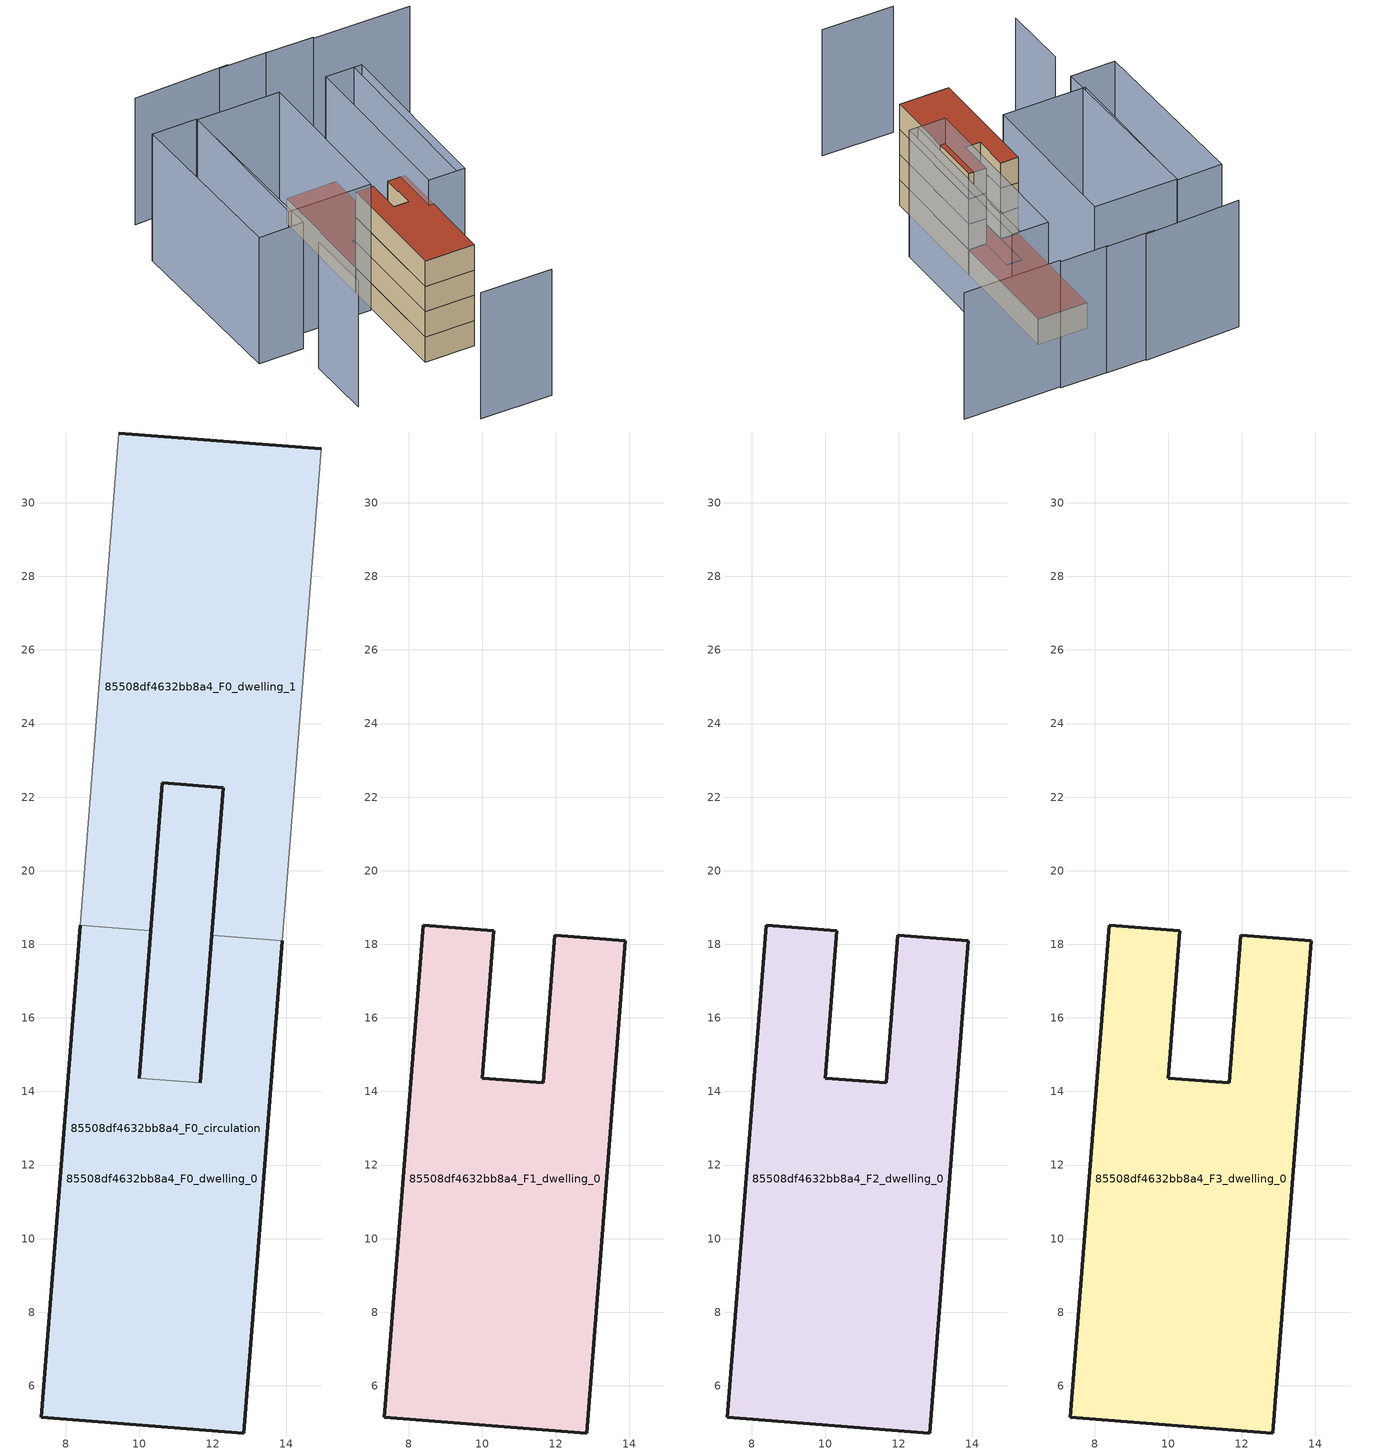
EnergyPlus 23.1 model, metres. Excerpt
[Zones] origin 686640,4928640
85508df4632bb8a4_F0_dwelling_0
 floor ground (EU_floor_Construction): 13.89,18.09 12.85,4.72 7.34,5.15 8.39,18.52 10.32,18.37 10,14.36 11.65,14.23 11.97,18.24 z0; 12.28,22.25 11.97,18.24 11.65,14.23 10,14.36 10.63,22.38 z0
 wall outside (EU_wall_Construction): 11.97,18.24 11.65,14.23 / 10,14.36 10.32,18.37 / 8.39,18.52 7.34,5.15 12.85,4.72 13.89,18.09 z0:3
 wall to 85508df4632bb8a4_F0_dwelling_1 (EU_wall_Construction): 13.89,18.09 11.97,18.24 / 10.32,18.37 8.39,18.52 z0:3
 wall to 85508df4632bb8a4_F0_circulation (EU_wall_Construction): 11.65,14.23 10,14.36 z0:3
 roof outside (EU_floor_Construction): 11.65,14.23 11.97,18.24 12.28,22.25 10.63,22.38 10,14.36 z3
85508df4632bb8a4_F0_dwelling_1
 floor ground (EU_floor_Construction): 12.28,22.25 11.97,18.24 11.65,14.23 10,14.36 10.63,22.38 z0; 14.94,31.47 13.89,18.09 11.97,18.24 12.28,22.25 10.63,22.38 10.32,18.37 8.39,18.52 9.44,31.9 z0
 wall outside (EU_wall_Construction): 14.94,31.47 9.44,31.9 / 10.32,18.37 10.63,22.38 12.28,22.25 11.97,18.24 z0:3
 wall adiabatic (EU_wall_Construction): 9.44,31.9 8.39,18.52 / 13.89,18.09 14.94,31.47 z0:3
 roof outside (EU_roof_Construction): 13.89,18.09 14.94,31.47 9.44,31.9 8.39,18.52 10.32,18.37 10.63,22.38 12.28,22.25 11.97,18.24 z3; 11.65,14.23 11.97,18.24 12.28,22.25 10.63,22.38 10,14.36 z3
85508df4632bb8a4_F0_circulation
 floor ground (EU_floor_Construction): 13.89,18.09 12.85,4.72 7.34,5.15 8.39,18.52 10.32,18.37 10,14.36 11.65,14.23 11.97,18.24 z0; 12.28,22.25 11.97,18.24 11.65,14.23 10,14.36 10.63,22.38 z0; 14.94,31.47 13.89,18.09 11.97,18.24 12.28,22.25 10.63,22.38 10.32,18.37 8.39,18.52 9.44,31.9 z0
 wall outside (EU_wall_Construction): 11.65,14.23 12.28,22.25 10.63,22.38 10,14.36 z0:3
 roof outside (EU_roof_Construction): 11.65,14.23 11.97,18.24 12.28,22.25 10.63,22.38 10,14.36 z3; 12.85,4.72 13.89,18.09 11.97,18.24 11.65,14.23 10,14.36 10.32,18.37 8.39,18.52 7.34,5.15 z3; 13.89,18.09 14.94,31.47 9.44,31.9 8.39,18.52 10.32,18.37 10.63,22.38 12.28,22.25 11.97,18.24 z3
85508df4632bb8a4_F1_dwelling_0
 floor to 85508df4632bb8a4_F0_dwelling_0 (EU_floor_Construction): 13.89,18.09 12.85,4.72 7.34,5.15 8.39,18.52 10.32,18.37 10,14.36 11.65,14.23 11.97,18.24 z3
 wall outside (EU_wall_Construction): 12.85,4.72 13.89,18.09 11.97,18.24 11.65,14.23 10,14.36 10.32,18.37 8.39,18.52 7.34,5.15 12.85,4.72 z3:6
85508df4632bb8a4_F2_dwelling_0
 floor to 85508df4632bb8a4_F1_dwelling_0 (EU_floor_Construction): 13.89,18.09 12.85,4.72 7.34,5.15 8.39,18.52 10.32,18.37 10,14.36 11.65,14.23 11.97,18.24 z6
 wall outside (EU_wall_Construction): 12.85,4.72 13.89,18.09 11.97,18.24 11.65,14.23 10,14.36 10.32,18.37 8.39,18.52 7.34,5.15 12.85,4.72 z6:9
85508df4632bb8a4_F3_dwelling_0
 floor to 85508df4632bb8a4_F2_dwelling_0 (EU_floor_Construction): 13.89,18.09 12.85,4.72 7.34,5.15 8.39,18.52 10.32,18.37 10,14.36 11.65,14.23 11.97,18.24 z9
 wall outside (EU_wall_Construction): 12.85,4.72 13.89,18.09 11.97,18.24 11.65,14.23 10,14.36 10.32,18.37 8.39,18.52 7.34,5.15 12.85,4.72 z9:12
 roof outside (EU_roof_Construction): 12.85,4.72 13.89,18.09 11.97,18.24 11.65,14.23 10,14.36 10.32,18.37 8.39,18.52 7.34,5.15 z12
shading: 6.42,-5.68 14.34,-6.31 / -1.72,10.14 -2.18,2.69 / 15.99,12.43 17.62,32.31 / 17.23,38.66 11.98,39.07 / 12.15,39.13 6.82,39.51 / 7.79,39.59 -2.77,39.98 / 27.88,37.67 17.17,38.49 / 14.5,32.56 18.48,32.24 / 18.48,32.24 16.9,12.32 / 16.9,12.32 12.92,12.63 / 12.92,12.63 14.5,32.56 / 0.17,33.8 -1.08,13.71 / -1.08,13.71 -6.03,14.02 / -6.03,14.02 -4.79,34.1 / -4.79,34.1 0.17,33.8 / 0.16,33.68 9.31,32.97 / 9.31,32.97 7.92,15.29 / 7.92,15.29 -1.22,16.01 / -1.22,16.01 0.16,33.68 z0:15
[Building]
EU S2 Campaign: North Axis=0; Terrain=City; Solar Distribution=FullExterior
[Site:Location]
Bologna: Latitude=44.5; Longitude=11.25; Time Zone=1; Elevation=37
[SizingPeriod:WeatherFileDays]
AnnualSizingPeriod: Begin Month=1; Begin Day of Month=1; End Month=12; End Day of Month=31; Day of Week for Start Day=Monday; Use Weather File Daylight Saving Period=No; Use Weather File Rain and Snow Indicators=No
[MATERIAL]
EU_InternalMass_Material: Roughness=MediumRough; Thickness=0.1; Conductivity=1; Density=1800; Specific Heat=900; Thermal Absorptance=0.9; Solar Absorptance=0.7; Visible Absorptance=0.7
[MATERIAL:NOMASS] Roughness=MediumRough; Thermal Absorptance=0.9; Solar Absorptance=0.7; Visible Absorptance=0.7
Name | Thermal Resistance
EU_wall_NoMass | 0.937881
EU_roof_NoMass | 0.548572
EU_floor_NoMass | 0.71348
[CONSTRUCTION]
EU_wall_Construction: EU_wall_NoMass
EU_roof_Construction: EU_roof_NoMass
EU_floor_Construction: EU_floor_NoMass
EU_InternalMass_Construction: EU_InternalMass_Material
[ZONE] Type=1; Multiplier=1; Ceiling Height=autocalculate; Floor Area=autocalculate; Part of Total Floor Area=Yes
Name | Volume
85508df4632bb8a4_F0_dwelling_0; 85508df4632bb8a4_F0_dwelling_1 | 242.044
85508df4632bb8a4_F1_dwelling_0 | 202.073
85508df4632bb8a4_F2_dwelling_0; 85508df4632bb8a4_F3_dwelling_0 | 202.074
85508df4632bb8a4_F0_circulation | 444.117
[INTERNALMASS] Construction=EU_InternalMass_Construction
Name | Zone or ZoneList | Surface Area
85508df4632bb8a4_F0_dwelling_0_EU_InternalMass | 85508df4632bb8a4_F0_dwelling_0 | 67.3578
85508df4632bb8a4_F0_dwelling_1_EU_InternalMass | 85508df4632bb8a4_F0_dwelling_1 | 67.3578
85508df4632bb8a4_F1_dwelling_0_EU_InternalMass | 85508df4632bb8a4_F1_dwelling_0 | 149.571
85508df4632bb8a4_F2_dwelling_0_EU_InternalMass | 85508df4632bb8a4_F2_dwelling_0 | 149.571
85508df4632bb8a4_F3_dwelling_0_EU_InternalMass | 85508df4632bb8a4_F3_dwelling_0 | 149.571
[OTHEREQUIPMENT] Fuel Type=Electricity; Design Level Calculation Method=Watts/Area; Power per Zone Floor Area=1; Fraction Latent=0; Fraction Radiant=0; Fraction Lost=0; Carbon Dioxide Generation Rate=0; EndUse Subcategory=EU_Step8_InternalGains
Name | Zone or ZoneList or Space or SpaceList | Schedule
EU_Step8_InternalGain_85508df4632bb8a4_F0_dwelling_0_f000 | 85508df4632bb8a4_F0_dwelling_0 | EU_Step8_GainSchedule_85508df4632bb8a4_F0_dwelling_0_f000
EU_Step8_InternalGain_85508df4632bb8a4_F0_dwelling_1_f000 | 85508df4632bb8a4_F0_dwelling_1 | EU_Step8_GainSchedule_85508df4632bb8a4_F0_dwelling_1_f000
EU_Step8_InternalGain_85508df4632bb8a4_F1_dwelling_0_f000 | 85508df4632bb8a4_F1_dwelling_0 | EU_Step8_GainSchedule_85508df4632bb8a4_F1_dwelling_0_f000
EU_Step8_InternalGain_85508df4632bb8a4_F2_dwelling_0_f000 | 85508df4632bb8a4_F2_dwelling_0 | EU_Step8_GainSchedule_85508df4632bb8a4_F2_dwelling_0_f000
EU_Step8_InternalGain_85508df4632bb8a4_F3_dwelling_0_f000 | 85508df4632bb8a4_F3_dwelling_0 | EU_Step8_GainSchedule_85508df4632bb8a4_F3_dwelling_0_f000
[ZONEINFILTRATION:DESIGNFLOWRATE]
EU_Circulation_Infiltration_85508df4632bb8a4_F0_circulation: Zone or ZoneList or Space or SpaceList=85508df4632bb8a4_F0_circulation; Schedule=EU_AlwaysOn; Design Flow Rate Calculation Method=Flow/Area; Flow Rate per Floor Area=0.0005; Constant Term Coefficient=1; Temperature Term Coefficient=0; Velocity Term Coefficient=0; Velocity Squared Term Coefficient=0
[ZONEVENTILATION:DESIGNFLOWRATE] Schedule=EU_AlwaysOn; Design Flow Rate Calculation Method=AirChanges/Hour; Air Changes per Hour=0.687892; Ventilation Type=Natural; Fan Pressure Rise=0; Fan Total Efficiency=1; Constant Term Coefficient=1; Temperature Term Coefficient=0; Velocity Term Coefficient=0; Velocity Squared Term Coefficient=0; Minimum Indoor Temperature=-100; Maximum Indoor Temperature=100; Delta Temperature=-100; Minimum Outdoor Temperature=-100; Maximum Outdoor Temperature=100; Maximum Wind Speed=40
Name | Zone or ZoneList or Space or SpaceList
EU_ConstantAir_85508df4632bb8a4_F0_dwelling_0 | 85508df4632bb8a4_F0_dwelling_0
EU_ConstantAir_85508df4632bb8a4_F0_dwelling_1 | 85508df4632bb8a4_F0_dwelling_1
EU_ConstantAir_85508df4632bb8a4_F1_dwelling_0 | 85508df4632bb8a4_F1_dwelling_0
EU_ConstantAir_85508df4632bb8a4_F2_dwelling_0 | 85508df4632bb8a4_F2_dwelling_0
EU_ConstantAir_85508df4632bb8a4_F3_dwelling_0 | 85508df4632bb8a4_F3_dwelling_0
[HVACTEMPLATE:THERMOSTAT] Constant Heating Setpoint=20; Constant Cooling Setpoint=50
EU_HeatOnly_85508df4632bb8a4_F0_dwelling_0; EU_HeatOnly_85508df4632bb8a4_F0_dwelling_1; EU_HeatOnly_85508df4632bb8a4_F1_dwelling_0; EU_HeatOnly_85508df4632bb8a4_F2_dwelling_0; EU_HeatOnly_85508df4632bb8a4_F3_dwelling_0
[HVACTEMPLATE:ZONE:IDEALLOADSAIRSYSTEM] System Availability Schedule=EU_AlwaysOn; Maximum Heating Supply Air Temperature=50; Minimum Cooling Supply Air Temperature=13; Maximum Heating Supply Air Humidity Ratio=0.0156; Minimum Cooling Supply Air Humidity Ratio=0.0077; Heating Limit=NoLimit; Cooling Limit=NoLimit; Heating Availability Schedule=EU_AlwaysOn; Cooling Availability Schedule=EU_CoolingOff; Dehumidification Control Type=ConstantSensibleHeatRatio; Cooling Sensible Heat Ratio=0.7; Dehumidification Setpoint=60; Humidification Control Type=None; Humidification Setpoint=30; Outdoor Air Method=None; Outdoor Air Flow Rate per Person=0.00944; Outdoor Air Flow Rate per Zone Floor Area=0; Outdoor Air Flow Rate per Zone=0; Demand Controlled Ventilation Type=None; Outdoor Air Economizer Type=NoEconomizer; Heat Recovery Type=None; Sensible Heat Recovery Effectiveness=0.7; Latent Heat Recovery Effectiveness=0.65
Name | Template Thermostat
85508df4632bb8a4_F0_dwelling_0 | EU_HeatOnly_85508df4632bb8a4_F0_dwelling_0
85508df4632bb8a4_F0_dwelling_1 | EU_HeatOnly_85508df4632bb8a4_F0_dwelling_1
85508df4632bb8a4_F1_dwelling_0 | EU_HeatOnly_85508df4632bb8a4_F1_dwelling_0
85508df4632bb8a4_F2_dwelling_0 | EU_HeatOnly_85508df4632bb8a4_F2_dwelling_0
85508df4632bb8a4_F3_dwelling_0 | EU_HeatOnly_85508df4632bb8a4_F3_dwelling_0
[SIZING:ZONE] Zone Cooling Design Supply Air Temperature Input Method=SupplyAirTemperature; Zone Cooling Design Supply Air Temperature=13; Zone Heating Design Supply Air Temperature Input Method=SupplyAirTemperature; Zone Heating Design Supply Air Temperature=50; Zone Cooling Design Supply Air Humidity Ratio=0.008; Zone Heating Design Supply Air Humidity Ratio=0.008; Cooling Design Air Flow Method=DesignDay; Cooling Design Air Flow Rate=0; Cooling Minimum Air Flow per Zone Floor Area=0.000762; Cooling Minimum Air Flow=0; Cooling Minimum Air Flow Fraction=0.2; Heating Design Air Flow Method=DesignDay; Heating Design Air Flow Rate=0; Heating Maximum Air Flow per Zone Floor Area=0.002032; Heating Maximum Air Flow=0.141576; Heating Maximum Air Flow Fraction=0.3; Account for Dedicated Outdoor Air System=No; Dedicated Outdoor Air System Control Strategy=NeutralSupplyAir; Dedicated Outdoor Air Low Setpoint Temperature for Design=autosize; Dedicated Outdoor Air High Setpoint Temperature for Design=autosize; Zone Load Sizing Method=Sensible Load Only No Latent Load; Zone Latent Cooling Design Supply Air Humidity Ratio Input Method=HumidityRatioDifference; Zone Cooling Design Supply Air Humidity Ratio Difference=0.005; Zone Latent Heating Design Supply Air Humidity Ratio Input Method=HumidityRatioDifference; Zone Humidification Design Supply Air Humidity Ratio Difference=0.005
85508df4632bb8a4_F0_dwelling_0; 85508df4632bb8a4_F0_dwelling_1; 85508df4632bb8a4_F1_dwelling_0; 85508df4632bb8a4_F2_dwelling_0; 85508df4632bb8a4_F3_dwelling_0
[SCHEDULE:CONSTANT]
Name | Hourly Value
EU_AlwaysOn | 1
EU_CoolingOff | 0
[SCHEDULE:FILE] Column Number=1; Rows to Skip at Top=0; Number of Hours of Data=8760; Column Separator=Comma; Interpolate to Timestep=No; Minutes per Item=60; Adjust Schedule for Daylight Savings=Yes
Name | File
EU_Step8_GainSchedule_85508df4632bb8a4_F0_dwelling_0_f000 | ../../schedules/85508df4632bb8a4/85508df4632bb8a4_F0_dwelling_0_f000_gain.csv
EU_Step8_GainSchedule_85508df4632bb8a4_F0_dwelling_1_f000 | ../../schedules/85508df4632bb8a4/85508df4632bb8a4_F0_dwelling_1_f000_gain.csv
EU_Step8_GainSchedule_85508df4632bb8a4_F1_dwelling_0_f000 | ../../schedules/85508df4632bb8a4/85508df4632bb8a4_F1_dwelling_0_f000_gain.csv
EU_Step8_GainSchedule_85508df4632bb8a4_F2_dwelling_0_f000 | ../../schedules/85508df4632bb8a4/85508df4632bb8a4_F2_dwelling_0_f000_gain.csv
EU_Step8_GainSchedule_85508df4632bb8a4_F3_dwelling_0_f000 | ../../schedules/85508df4632bb8a4/85508df4632bb8a4_F3_dwelling_0_f000_gain.csv
